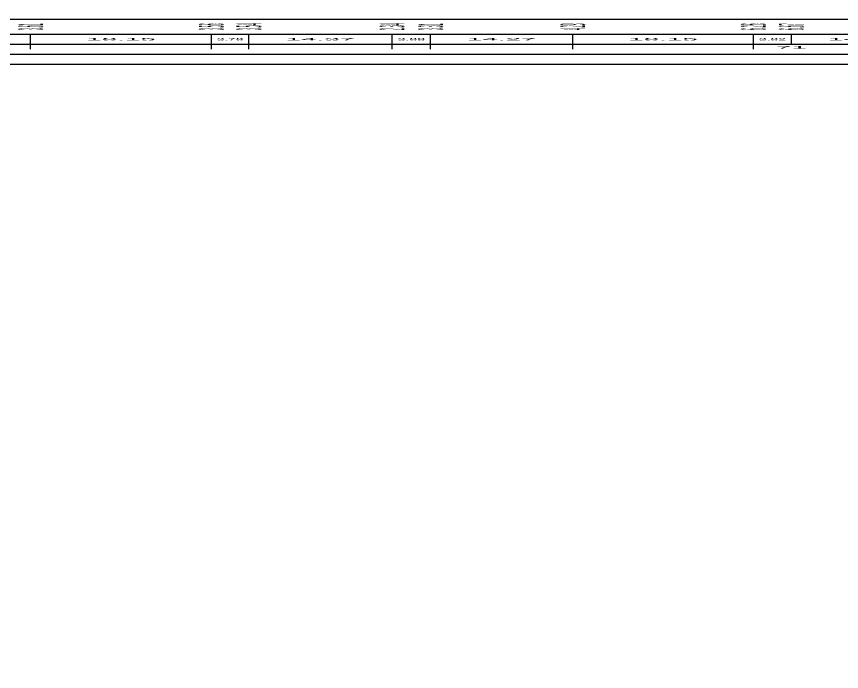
# Model space of a CAD drawing. Header units: millimetres. Extents: x 0 to 285450075, y -3000605 to 8125189010.
# Drawn here: x 6814357 to 6897228, y 292124 to 357908 of the extents above; entities that cross this region are included whole.
import ezdxf
from ezdxf import colors
from ezdxf.entities.mleader import LeaderData, LeaderLine
from ezdxf.enums import TextEntityAlignment as Align
from ezdxf.math import Vec2, Vec3

# ---------------------------------------------------------------- set-up
doc = ezdxf.new("R2010")
doc.units = ezdxf.units.MM
doc.layers.add('1-Бетон', color=106, linetype='Continuous', lineweight=35)
doc.layers.add('ИС_Выноски', color=3, linetype='Continuous', lineweight=18)
for name, color, linetype in [('Пикеты', 7, 'Continuous'), ('Прямые и кривые в плане', 7, 'Continuous'), ('Таблица', 7, 'Continuous'), ('Черные отметки', 3, 'Continuous')]:
    doc.layers.add(name, color=color, linetype=linetype)
doc.styles.add('ISOCPEUR', font='isocpeur.ttf', dxfattribs={"width": 0.8, "oblique": 15, "height": 2.5})
doc.styles.get("Standard").update_dxf_attribs({"font": 'arial.ttf'})

# ---------------------------------------------------------------- blocks, each defined once
blk = doc.blocks.new('_None')
blk = doc.blocks.new('мост план кальмиус')
at = {"layer": 'ИС_Выноски'}
ml = blk.add_multileader_mtext('Standard', dxfattribs=at)
ml.set_content('Ось опоры ОП3 \\PПК 70+38,14', color=256, style='ISOCPEUR')
ml.set_leader_properties(color=256, linetype='ByLayer')
ml.set_arrow_properties(name='NONE')
ml.build(insert=Vec2(0, 0))
ml.multileader.update_dxf_attribs({"text_left_attachment_type": 6, "text_right_attachment_type": 6, "dogleg_length": 0.36, "arrow_head_size": 600, "scale": 200})
ctx = ml.context
ctx.base_point, ctx.scale, ctx.char_height, ctx.arrow_head_size, ctx.landing_gap_size, ctx.plane_origin, ctx.plane_x_axis, ctx.plane_y_axis = Vec3(-16527, -29664), 200, 1200, 600, 125, Vec3(-9531, -10789), Vec3(0, 1), Vec3(-1, 0)
ctx.left_attachment, ctx.right_attachment, ctx.text_align_type = 6, 6, 1
notes = []
notes.append((ctx, [(1, (1, 1, 0), (-16527, -19970), (0, -1), 161, [(1, [(-16527, -17625)], 0, [])])]))
ctx.mtext.insert, ctx.mtext.text_direction, ctx.mtext.rotation, ctx.mtext.width, ctx.mtext.alignment, ctx.mtext.flow_direction = Vec3(-17967, -24898), Vec3(0, 1), 1.570796, 11378.47, 2, 5
ml = blk.add_multileader_mtext('Standard', dxfattribs=at)
ml.set_content('Ось опоры ОП4 \\PПК 70+71,19', color=256, style='ISOCPEUR')
ml.set_leader_properties(color=256, linetype='ByLayer')
ml.set_arrow_properties(name='NONE')
ml.build(insert=Vec2(0, 0))
ml.multileader.update_dxf_attribs({"text_left_attachment_type": 6, "text_right_attachment_type": 6, "dogleg_length": 0.36, "arrow_head_size": 600, "scale": 200})
ctx = ml.context
ctx.base_point, ctx.scale, ctx.char_height, ctx.arrow_head_size, ctx.landing_gap_size, ctx.plane_origin, ctx.plane_x_axis, ctx.plane_y_axis = Vec3(16523, -29241), 200, 1200, 600, 125, Vec3(23519, -10789), Vec3(0, 1), Vec3(-1, 0)
ctx.left_attachment, ctx.right_attachment, ctx.text_align_type = 6, 6, 1
notes.append((ctx, [(1, (1, 1, 0), (16523, -19451), (0, -1), 161, [(1, [(16523, -17625)], 0, [])])]))
ctx.mtext.insert, ctx.mtext.text_direction, ctx.mtext.rotation, ctx.mtext.width, ctx.mtext.alignment, ctx.mtext.flow_direction = Vec3(15083, -24426), Vec3(0, 1), 1.570796, 10889.45, 2, 5
for ctx, leaders in notes:
    for number, flags, end, landing, length, lines in leaders:
        leader = LeaderData()
        leader.index, (leader.has_last_leader_line, leader.has_dogleg_vector, leader.attachment_direction) = number, flags
        leader.last_leader_point, leader.dogleg_vector, leader.dogleg_length = Vec3(end), Vec3(landing), length
        for number, points, colour, breaks in lines:
            line = LeaderLine()
            line.index, line.vertices, line.color, line.breaks = number, Vec3.list(points), colors.encode_raw_color(colour), breaks
            leader.lines.append(line)
        ctx.leaders.append(leader)

msp = doc.modelspace()

# ---------------------------------------------------------------- linework, layer by layer
at = {"layer": 'Прямые и кривые в плане', "linetype": 'Continuous'}
for p, q in [((6815779.2117, 354631.7517), (6815779.2117, 355131.7517)), ((6833927.7445, 354631.7517), (6833927.7445, 355131.7517)), ((6837704.1932, 354631.7517), (6837704.1932, 355131.7517)), ((6852076.2774, 354631.7517), (6852076.2774, 355131.7517)), ((6855959.3557, 354631.7517), (6855959.3557, 355131.7517)), ((6870224.8103, 354631.7517), (6870224.8103, 355131.7517)), ((6888373.3431, 354631.7517), (6888373.3431, 355131.7517)), ((6797630.6788, 354131.7517), (6815779.2117, 354131.7517)), ((6815779.2117, 354131.7517), (6833927.7445, 354131.7517)), ((6833927.7445, 354131.7517), (6837704.1932, 354131.7517)), ((6837704.1932, 354131.7517), (6852076.2774, 354131.7517)), ((6852076.2774, 354131.7517), (6855959.3557, 354131.7517)), ((6855959.3557, 354131.7517), (6870224.8103, 354131.7517)), ((6870224.8103, 354131.7517), (6888373.3431, 354131.7517)), ((6888373.3431, 354131.7517), (6906521.876, 354131.7517))]:
    msp.add_line(p, q, dxfattribs=at)
at = {"layer": 'Таблица', "linetype": 'Continuous'}
for p, q in [((6598408.6098, 357631.7517), (6998408.6098, 357631.7517)), ((6598408.6098, 356131.7517), (6998408.6098, 356131.7517)), ((6598408.6098, 355131.7517), (6998408.6098, 355131.7517)), ((6598408.6098, 353131.7517), (6998408.6098, 353131.7517))]:
    msp.add_line(p, q, dxfattribs=at)
at = {"layer": 'Черные отметки', "color": 251, "linetype": 'Continuous', "true_color": 0x636466}
for p, q in [((6815779.2117, 355131.7517), (6815779.2117, 356131.7517)), ((6833927.7445, 355131.7517), (6833927.7445, 356131.7517)), ((6837704.1932, 355131.7517), (6837704.1932, 356131.7517)), ((6852076.2774, 355131.7517), (6852076.2774, 356131.7517)), ((6855959.3557, 355131.7517), (6855959.3557, 356131.7517)), ((6870224.8103, 355131.7517), (6870224.8103, 356131.7517)), ((6888373.3431, 355131.7517), (6888373.3431, 356131.7517)), ((6892197.1445, 355131.7517), (6892197.1445, 356131.7517))]:
    msp.add_line(p, q, dxfattribs=at)

# ---------------------------------------------------------------- texts
at = {"layer": 'Пикеты', "linetype": 'Continuous', "width": 8}
msp.add_text('71', height=250, dxfattribs=at).set_placement((6892197.1445, 354685.2284), align=Align.CENTER)
at = {"layer": 'Черные отметки', "color": 251, "linetype": 'Continuous', "true_color": 0x636466, "oblique": 0.000024794, "width": 0.08}
for s, p in [('3.61', (6815779.2117, 356881.7517)), ('3.56', (6833927.7445, 356881.7517)), ('3.54', (6837704.1932, 356881.7517)), ('2.34', (6852076.2774, 356881.7517)), ('3.31', (6855959.3557, 356881.7517)), ('4.29', (6870224.8103, 356881.7517)), ('6.26', (6888373.3431, 356881.7517)), ('6.67', (6892197.1445, 356881.7517))]:
    msp.add_text(s, height=2500, rotation=90.000025045, dxfattribs=at).set_placement(p, align=Align.MIDDLE_CENTER)
at = {"layer": 'Черные отметки', "color": 251, "linetype": 'Continuous', "true_color": 0x636466}
for s, width, p in [('18.15', 8, (6824853.4781, 355631.7517)), ('3.78', 3.924154, (6835815.9689, 355631.7517)), ('14.37', 8, (6844890.2353, 355631.7517)), ('3.88', 4.066327, (6854017.8165, 355631.7517)), ('14.27', 8, (6863092.083, 355631.7517)), ('18.15', 8, (6879299.0767, 355631.7517)), ('3.82', 3.987291, (6890285.2438, 355631.7517)), ('14.32', 8, (6899359.5102, 355631.7517))]:
    msp.add_text(s, height=250, dxfattribs=dict(at, width=width)).set_placement(p, align=Align.MIDDLE_CENTER)

# ---------------------------------------------------------------- next in the draw order: block references
at = {"layer": '1-Бетон'}
msp.add_blockref('мост план кальмиус', (6853073.53, -668947.9294), dxfattribs=at)

doc.saveas('drawing.dxf')
